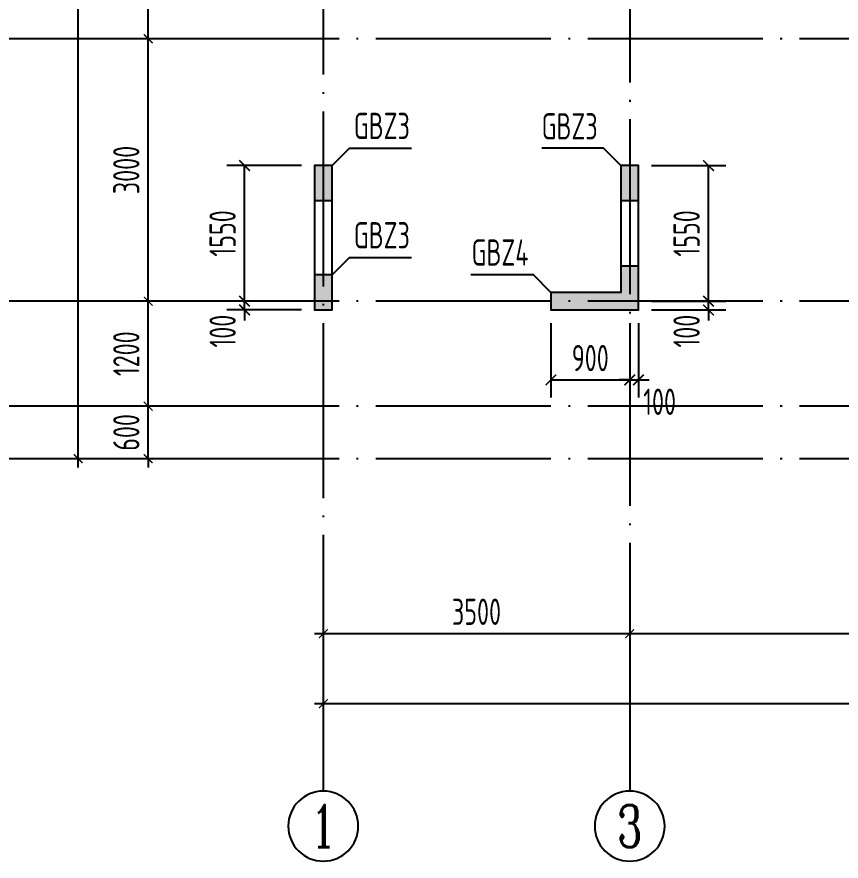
# Model space of a CAD drawing. Extents: x -655480 to 203344, y -294099 to 287156.
# Drawn here: x -307341 to -297926, y -11475 to -1825 of the extents above; entities that cross this region are included whole.
import ezdxf
from ezdxf.enums import TextEntityAlignment as Align

# ---------------------------------------------------------------- set-up
doc = ezdxf.new("R2010")
doc.units = 0
doc.header["$LTSCALE"] = 1000
doc.linetypes.add('DOTE', pattern=[2.42, 2, -0.2, 0.02, -0.2])
doc.layers.get('0').update_dxf_attribs({"linetype": 'CONTINUOUS'})
doc.layers.get('DEFPOINTS').update_dxf_attribs({"linetype": 'CONTINUOUS'})
for name, color, linetype in [('A-AXIS', 1, 'CONTINUOUS'), ('A-DOTE', 10, 'DOTE'), ('AXIS_NUM', 7, 'CONTINUOUS'), ('S-Q墙实线', 6, 'CONTINUOUS'), ('S-Q墙标注', 3, 'CONTINUOUS'), ('S-X详图填充', 252, 'CONTINUOUS'), ('S-X详图实线', 4, 'CONTINUOUS'), ('S-Y一般标注', 3, 'CONTINUOUS'), ('S-Z柱编号', 6, 'CONTINUOUS')]:
    doc.layers.add(name, color=color, linetype=linetype)
doc.styles.add('TSSD_Axis', font='complex.shx', dxfattribs={"width": 0.7, "bigfont": 'hztxt.shx'})
doc.styles.add('TSSD_DIMENSION', font='Tssdeng.shx', dxfattribs={"width": 0.7, "bigfont": 'tssdchn.shx'})
doc.styles.add('TSSD_REIN', font='tssdeng.shx', dxfattribs={"width": 0.7, "height": 300, "bigfont": 'tssdchn.shx'})
doc.styles.add('结构文字', font='zstxt.shx', dxfattribs={"width": 0.7, "bigfont": 'zshz.shx'})
doc.dimstyles.new('STRUCK', dxfattribs={"dimtxt": 400, "dimasz": 121, "dimexe": 200, "dimexo": 150, "dimgap": 115, "dimtad": 1, "dimdec": 0, "dimdsep": 46, "dimtxsty": '结构文字', "dimblk": 'ARCHTICK', "dimcen": 400, "dimclrd": 3, "dimclre": 3, "dimclrt": 7, "dimadec": 0, "dimazin": 0, "dimtfac": 1, "dimtdec": 0, "dimtix": 1, "dimtmove": 2, "dimatfit": 3, "dimldrblk": '_DIMX', "dimfxl": 1, "dimtolj": 1, "dimtzin": 0, "dimarcsym": 0})
doc.dimstyles.new('TSSD_100_100', dxfattribs={"dimtxt": 300, "dimasz": 100, "dimexe": 100, "dimexo": 250, "dimgap": 100, "dimtad": 1, "dimdec": 0, "dimzin": 0, "dimdsep": 46, "dimtxsty": 'TSSD_DIMENSION', "dimblk": 'ARCHTICK', "dimcen": 0, "dimdle": 100, "dimclrt": 7, "dimadec": 0, "dimazin": 0, "dimtfac": 1, "dimtdec": 0, "dimtix": 1, "dimtmove": 2, "dimatfit": 3, "dimldrblk": 'ARCHTICK', "dimfxl": 1, "dimtolj": 1, "dimtzin": 0, "dimarcsym": 0})

# ---------------------------------------------------------------- blocks, each defined once
blk = doc.blocks.new('_ArchTick')
at = {"color": 0, "linetype": 'ByBlock', "const_width": 0.15}
blk.add_lwpolyline([(-0.5, -0.5), (0.5, 0.5)], dxfattribs=at)
blk = doc.blocks.new('*D173')
at = {"layer": 'DEFPOINTS', "color": 0, "transparency": 16777216}
for p in [(2600, 5200), (3600, 5200), (3600, 4600)]:
    blk.add_point(p, dxfattribs=at)
at = {"layer": 'S-Y一般标注', "color": 0, "lineweight": -2, "transparency": 16777216}
for p, q in [((2600, 5200), (2600, 5300)), ((3350, 5200), (2500, 5200)), ((2600, 4600), (2600, 5200)), ((3350, 4600), (2500, 4600)), ((2600, 4600), (2600, 4500))]:
    blk.add_line(p, q, dxfattribs=at)
at = {"layer": 'S-Y一般标注', "color": 0, "lineweight": -2, "transparency": 16777216, "xscale": 100, "yscale": 100, "zscale": 100}
for p, rotation in [((2600, 5200), 270), ((2600, 4600), 90)]:
    blk.add_blockref('_ArchTick', p, dxfattribs=dict(at, rotation=rotation))
at = {"layer": 'S-Y一般标注', "color": 7, "transparency": 16777216, "insert": (2350, 4900), "char_height": 300, "attachment_point": 5, "rotation": 90, "style": 'TSSD_DIMENSION'}
blk.add_mtext('\\A1;600', dxfattribs=at)
blk = doc.blocks.new('*D174')
at = {"layer": 'DEFPOINTS', "color": 0, "transparency": 16777216}
for p in [(2600, 10900), (3600, 10900), (3600, 9400)]:
    blk.add_point(p, dxfattribs=at)
at = {"layer": 'S-Y一般标注', "color": 0, "lineweight": -2, "transparency": 16777216}
for p, q in [((2600, 9300), (2600, 11000)), ((3350, 10900), (2500, 10900)), ((3350, 9400), (2500, 9400))]:
    blk.add_line(p, q, dxfattribs=at)
at = {"layer": 'S-Y一般标注', "color": 0, "lineweight": -2, "transparency": 16777216, "xscale": 100, "yscale": 100, "zscale": 100}
for p, rotation in [((2600, 10900), 90), ((2600, 9400), 270)]:
    blk.add_blockref('_ArchTick', p, dxfattribs=dict(at, rotation=rotation))
at = {"layer": 'S-Y一般标注', "color": 7, "transparency": 16777216, "insert": (2350, 10150), "char_height": 300, "attachment_point": 5, "rotation": 90, "style": 'TSSD_DIMENSION'}
blk.add_mtext('\\A1;1500', dxfattribs=at)
blk = doc.blocks.new('*D179')
at = {"layer": 'DEFPOINTS', "color": 0, "transparency": 16777216}
for p in [(1800, 17150), (3600, 17150), (3600, 4600)]:
    blk.add_point(p, dxfattribs=at)
at = {"layer": 'S-Y一般标注', "color": 0, "lineweight": -2, "transparency": 16777216}
for p, q in [((1800, 4500), (1800, 17250)), ((3350, 17150), (1700, 17150)), ((3350, 4600), (1700, 4600))]:
    blk.add_line(p, q, dxfattribs=at)
at = {"layer": 'S-Y一般标注', "color": 0, "lineweight": -2, "transparency": 16777216, "xscale": 100, "yscale": 100, "zscale": 100}
for p, rotation in [((1800, 17150), 90), ((1800, 4600), 270)]:
    blk.add_blockref('_ArchTick', p, dxfattribs=dict(at, rotation=rotation))
at = {"layer": 'S-Y一般标注', "color": 7, "transparency": 16777216, "insert": (1550, 10875), "char_height": 300, "attachment_point": 5, "rotation": 90, "style": 'TSSD_DIMENSION'}
blk.add_mtext('\\A1;12550', dxfattribs=at)
blk = doc.blocks.new('*D181')
at = {"layer": 'DEFPOINTS', "color": 0, "transparency": 16777216}
for p in [(2600, 6400), (3600, 6400), (3600, 5200)]:
    blk.add_point(p, dxfattribs=at)
at = {"layer": 'S-Y一般标注', "color": 0, "lineweight": -2, "transparency": 16777216}
for p, q in [((2600, 5100), (2600, 6500)), ((3350, 6400), (2500, 6400)), ((3350, 5200), (2500, 5200))]:
    blk.add_line(p, q, dxfattribs=at)
at = {"layer": 'S-Y一般标注', "color": 0, "lineweight": -2, "transparency": 16777216, "xscale": 100, "yscale": 100, "zscale": 100}
for p, rotation in [((2600, 6400), 90), ((2600, 5200), 270)]:
    blk.add_blockref('_ArchTick', p, dxfattribs=dict(at, rotation=rotation))
at = {"layer": 'S-Y一般标注', "color": 7, "transparency": 16777216, "insert": (2350, 5800), "char_height": 300, "attachment_point": 5, "rotation": 90, "style": 'TSSD_DIMENSION'}
blk.add_mtext('\\A1;1200', dxfattribs=at)
blk = doc.blocks.new('*D182')
at = {"layer": 'DEFPOINTS', "color": 0, "transparency": 16777216}
for p in [(2600, 9400), (3600, 9400), (3600, 6400)]:
    blk.add_point(p, dxfattribs=at)
at = {"layer": 'S-Y一般标注', "color": 0, "lineweight": -2, "transparency": 16777216}
for p, q in [((2600, 6300), (2600, 9500)), ((3350, 9400), (2500, 9400)), ((3350, 6400), (2500, 6400))]:
    blk.add_line(p, q, dxfattribs=at)
at = {"layer": 'S-Y一般标注', "color": 0, "lineweight": -2, "transparency": 16777216, "xscale": 100, "yscale": 100, "zscale": 100}
for p, rotation in [((2600, 9400), 90), ((2600, 6400), 270)]:
    blk.add_blockref('_ArchTick', p, dxfattribs=dict(at, rotation=rotation))
at = {"layer": 'S-Y一般标注', "color": 7, "transparency": 16777216, "insert": (2350, 7900), "char_height": 300, "attachment_point": 5, "rotation": 90, "style": 'TSSD_DIMENSION'}
blk.add_mtext('\\A1;3000', dxfattribs=at)
blk = doc.blocks.new('ts_axno')
at = {"color": 0, "linetype": 'ByBlock', "lineweight": -2}
blk.add_circle((0, 0), 0.5, dxfattribs=at)
at = {"color": 0, "linetype": 'ByBlock', "lineweight": -2, "style": 'TSSD_Axis', "width": 0.7}
blk.add_attdef('A', text='', height=0.6, dxfattribs=at).set_placement((0, 0), align=Align.MIDDLE_CENTER)
blk = doc.blocks.new('*D187')
at = {"layer": 'DEFPOINTS', "color": 0, "transparency": 16777216}
for p in [(8100, 3600), (13900, 3600), (13900, 2600)]:
    blk.add_point(p, dxfattribs=at)
at = {"layer": 'S-Y一般标注', "color": 0, "lineweight": -2, "transparency": 16777216}
for p, q in [((8100, 3350), (8100, 2500)), ((13900, 3350), (13900, 2500)), ((8000, 2600), (14000, 2600))]:
    blk.add_line(p, q, dxfattribs=at)
at = {"layer": 'S-Y一般标注', "color": 0, "lineweight": -2, "transparency": 16777216, "xscale": 100, "yscale": 100, "zscale": 100, "rotation": 180}
blk.add_blockref('_ArchTick', (8100, 2600), dxfattribs=at)
at = {"layer": 'S-Y一般标注', "color": 0, "lineweight": -2, "transparency": 16777216, "xscale": 100, "yscale": 100, "zscale": 100}
blk.add_blockref('_ArchTick', (13900, 2600), dxfattribs=at)
at = {"layer": 'S-Y一般标注', "color": 7, "transparency": 16777216, "insert": (11000, 2850), "char_height": 300, "attachment_point": 5, "style": 'TSSD_DIMENSION'}
blk.add_mtext('\\A1;5800', dxfattribs=at)
blk = doc.blocks.new('*D195')
at = {"layer": 'DEFPOINTS', "color": 0, "transparency": 16777216}
for p in [(4600, 3600), (54600, 3600), (54600, 1800)]:
    blk.add_point(p, dxfattribs=at)
at = {"layer": 'S-Y一般标注', "color": 0, "lineweight": -2, "transparency": 16777216}
for p, q in [((4600, 3350), (4600, 1700)), ((54600, 3350), (54600, 1700)), ((4500, 1800), (54700, 1800))]:
    blk.add_line(p, q, dxfattribs=at)
at = {"layer": 'S-Y一般标注', "color": 0, "lineweight": -2, "transparency": 16777216, "xscale": 100, "yscale": 100, "zscale": 100, "rotation": 180}
blk.add_blockref('_ArchTick', (4600, 1800), dxfattribs=at)
at = {"layer": 'S-Y一般标注', "color": 0, "lineweight": -2, "transparency": 16777216, "xscale": 100, "yscale": 100, "zscale": 100}
blk.add_blockref('_ArchTick', (54600, 1800), dxfattribs=at)
at = {"layer": 'S-Y一般标注', "color": 7, "transparency": 16777216, "insert": (29600, 2050), "char_height": 300, "attachment_point": 5, "style": 'TSSD_DIMENSION'}
blk.add_mtext('\\A1;50000', dxfattribs=at)
blk = doc.blocks.new('*D197')
at = {"layer": 'DEFPOINTS', "color": 0, "transparency": 16777216}
for p in [(4600, 3600), (8100, 3600), (8100, 2600)]:
    blk.add_point(p, dxfattribs=at)
at = {"layer": 'S-Y一般标注', "color": 0, "lineweight": -2, "transparency": 16777216}
for p, q in [((4600, 3350), (4600, 2500)), ((8100, 3350), (8100, 2500)), ((4500, 2600), (8200, 2600))]:
    blk.add_line(p, q, dxfattribs=at)
at = {"layer": 'S-Y一般标注', "color": 0, "lineweight": -2, "transparency": 16777216, "xscale": 100, "yscale": 100, "zscale": 100, "rotation": 180}
blk.add_blockref('_ArchTick', (4600, 2600), dxfattribs=at)
at = {"layer": 'S-Y一般标注', "color": 0, "lineweight": -2, "transparency": 16777216, "xscale": 100, "yscale": 100, "zscale": 100}
blk.add_blockref('_ArchTick', (8100, 2600), dxfattribs=at)
at = {"layer": 'S-Y一般标注', "color": 7, "transparency": 16777216, "insert": (6350, 2850), "char_height": 300, "attachment_point": 5, "style": 'TSSD_DIMENSION'}
blk.add_mtext('\\A1;3500', dxfattribs=at)
blk = doc.blocks.new('*D2051')
at = {"layer": 'DEFPOINTS', "color": 0, "transparency": 16777216}
for p in [(-304740.6, -5074.7), (-303940.6, -5074.7), (-303940.6, -5174.7)]:
    blk.add_point(p, dxfattribs=at)
at = {"layer": 'S-Q墙标注', "color": 3, "lineweight": -2, "transparency": 16777216}
for p, q in [((-304740.6, -5074.7), (-304740.6, -4953.7)), ((-304090.6, -5074.7), (-304940.6, -5074.7)), ((-304740.6, -5174.7), (-304740.6, -5074.7)), ((-304090.6, -5174.7), (-304940.6, -5174.7)), ((-304740.6, -5174.7), (-304740.6, -5295.7))]:
    blk.add_line(p, q, dxfattribs=at)
at = {"layer": 'S-Q墙标注', "color": 3, "lineweight": -2, "transparency": 16777216, "xscale": 121, "yscale": 121, "zscale": 121}
for p, rotation in [((-304740.6, -5074.7), 270), ((-304740.6, -5174.7), 90)]:
    blk.add_blockref('_ArchTick', p, dxfattribs=dict(at, rotation=rotation))
at = {"layer": 'S-Q墙标注', "color": 7, "transparency": 16777216, "insert": (-304990.6, -5416.7), "char_height": 300, "attachment_point": 5, "rotation": 90, "style": 'TSSD_REIN'}
blk.add_mtext('\\A1;100', dxfattribs=at)
blk = doc.blocks.new('_DIMX')
blk.add_line((-150, 0), (150, 0))
at = {"const_width": 50}
blk.add_lwpolyline([(-70, -70), (70, 70)], dxfattribs=at)
blk = doc.blocks.new('*D2052')
at = {"layer": 'DEFPOINTS', "color": 0, "transparency": 16777216}
for p in [(-304740.6, -3524.8), (-303940.6, -3524.8), (-303940.6, -5074.7)]:
    blk.add_point(p, dxfattribs=at)
at = {"layer": 'S-Q墙标注', "color": 3, "lineweight": -2, "transparency": 16777216}
for p, q in [((-304090.6, -3524.8), (-304940.6, -3524.8)), ((-304740.6, -5074.7), (-304740.6, -3524.8)), ((-304090.6, -5074.7), (-304940.6, -5074.7))]:
    blk.add_line(p, q, dxfattribs=at)
at = {"layer": 'S-Q墙标注', "color": 3, "lineweight": -2, "transparency": 16777216, "xscale": 121, "yscale": 121, "zscale": 121}
for p, rotation in [((-304740.6, -3524.8), 90), ((-304740.6, -5074.7), 270)]:
    blk.add_blockref('_ArchTick', p, dxfattribs=dict(at, rotation=rotation))
at = {"layer": 'S-Q墙标注', "color": 7, "transparency": 16777216, "insert": (-304990.6, -4299.8), "char_height": 300, "attachment_point": 5, "rotation": 90, "style": 'TSSD_REIN'}
blk.add_mtext('\\A1;1550', dxfattribs=at)
blk = doc.blocks.new('*D2055')
at = {"layer": 'DEFPOINTS', "color": 0, "transparency": 16777216}
for p in [(-300240.6, -5074.7), (-299440.6, -5074.7), (-300240.6, -5174.7)]:
    blk.add_point(p, dxfattribs=at)
at = {"layer": 'S-Q墙标注', "color": 3, "lineweight": -2, "transparency": 16777216}
for p, q in [((-299440.6, -5074.7), (-299440.6, -4953.7)), ((-300090.6, -5074.7), (-299240.6, -5074.7)), ((-299440.6, -5174.7), (-299440.6, -5074.7)), ((-300090.6, -5174.7), (-299240.6, -5174.7)), ((-299440.6, -5174.7), (-299440.6, -5295.7))]:
    blk.add_line(p, q, dxfattribs=at)
at = {"layer": 'S-Q墙标注', "color": 3, "lineweight": -2, "transparency": 16777216, "xscale": 121, "yscale": 121, "zscale": 121}
for p, rotation in [((-299440.6, -5074.7), 270), ((-299440.6, -5174.7), 90)]:
    blk.add_blockref('_ArchTick', p, dxfattribs=dict(at, rotation=rotation))
at = {"layer": 'S-Q墙标注', "color": 7, "transparency": 16777216, "insert": (-299690.6, -5416.7), "char_height": 300, "attachment_point": 5, "rotation": 90, "style": 'TSSD_REIN'}
blk.add_mtext('\\A1;100', dxfattribs=at)
blk = doc.blocks.new('*D2056')
at = {"layer": 'DEFPOINTS', "color": 0, "transparency": 16777216}
for p in [(-300240.6, -3524.7), (-299440.6, -3524.7), (-300240.6, -5074.7)]:
    blk.add_point(p, dxfattribs=at)
at = {"layer": 'S-Q墙标注', "color": 3, "lineweight": -2, "transparency": 16777216}
for p, q in [((-300090.6, -3524.7), (-299240.6, -3524.7)), ((-299440.6, -5074.7), (-299440.6, -3524.7)), ((-300090.6, -5074.7), (-299240.6, -5074.7))]:
    blk.add_line(p, q, dxfattribs=at)
at = {"layer": 'S-Q墙标注', "color": 3, "lineweight": -2, "transparency": 16777216, "xscale": 121, "yscale": 121, "zscale": 121}
for p, rotation in [((-299440.6, -3524.7), 90), ((-299440.6, -5074.7), 270)]:
    blk.add_blockref('_ArchTick', p, dxfattribs=dict(at, rotation=rotation))
at = {"layer": 'S-Q墙标注', "color": 7, "transparency": 16777216, "insert": (-299690.6, -4299.7), "char_height": 300, "attachment_point": 5, "rotation": 90, "style": 'TSSD_REIN'}
blk.add_mtext('\\A1;1550', dxfattribs=at)
blk = doc.blocks.new('*D2057')
at = {"layer": 'DEFPOINTS', "color": 0, "transparency": 16777216}
for p in [(-301240.6, -5174.7), (-300340.6, -5174.7), (-300340.6, -5974.7)]:
    blk.add_point(p, dxfattribs=at)
at = {"layer": 'S-Q墙标注', "color": 3, "lineweight": -2, "transparency": 16777216}
for p, q in [((-301240.6, -5324.7), (-301240.6, -6174.7)), ((-300340.6, -5324.7), (-300340.6, -6174.7)), ((-301240.6, -5974.7), (-300340.6, -5974.7))]:
    blk.add_line(p, q, dxfattribs=at)
at = {"layer": 'S-Q墙标注', "color": 3, "lineweight": -2, "transparency": 16777216, "xscale": 121, "yscale": 121, "zscale": 121, "rotation": 180}
blk.add_blockref('_ArchTick', (-301240.6, -5974.7), dxfattribs=at)
at = {"layer": 'S-Q墙标注', "color": 3, "lineweight": -2, "transparency": 16777216, "xscale": 121, "yscale": 121, "zscale": 121}
blk.add_blockref('_ArchTick', (-300340.6, -5974.7), dxfattribs=at)
at = {"layer": 'S-Q墙标注', "color": 7, "transparency": 16777216, "insert": (-300790.6, -5724.7), "char_height": 300, "attachment_point": 5, "style": 'TSSD_REIN'}
blk.add_mtext('\\A1;900', dxfattribs=at)
blk = doc.blocks.new('*D2058')
at = {"layer": 'DEFPOINTS', "color": 0, "transparency": 16777216}
for p in [(-300340.6, -5174.7), (-300240.6, -5174.7), (-300240.6, -5974.7)]:
    blk.add_point(p, dxfattribs=at)
at = {"layer": 'S-Q墙标注', "color": 3, "lineweight": -2, "transparency": 16777216}
for p, q in [((-300340.6, -5324.7), (-300340.6, -6174.7)), ((-300240.6, -5324.7), (-300240.6, -6174.7)), ((-300340.6, -5974.7), (-300461.6, -5974.7)), ((-300340.6, -5974.7), (-300240.6, -5974.7)), ((-300240.6, -5974.7), (-300119.6, -5974.7))]:
    blk.add_line(p, q, dxfattribs=at)
at = {"layer": 'S-Q墙标注', "color": 3, "lineweight": -2, "transparency": 16777216, "xscale": 121, "yscale": 121, "zscale": 121}
blk.add_blockref('_ArchTick', (-300340.6, -5974.7), dxfattribs=at)
at = {"layer": 'S-Q墙标注', "color": 3, "lineweight": -2, "transparency": 16777216, "xscale": 121, "yscale": 121, "zscale": 121, "rotation": 180}
blk.add_blockref('_ArchTick', (-300240.6, -5974.7), dxfattribs=at)
at = {"layer": 'S-Q墙标注', "color": 7, "transparency": 16777216, "insert": (-299998.7, -6224.7), "char_height": 300, "attachment_point": 5, "style": 'TSSD_REIN'}
blk.add_mtext('\\A1;100', dxfattribs=at)
blk = doc.blocks.new('20210726.16395156')
at = {"layer": 'A-AXIS'}
for p, q in [((3600, 9400), (800, 9400)), ((3600, 6400), (800, 6400)), ((3600, 5200), (800, 5200)), ((3600, 4600), (800, 4600)), ((4600, 3600), (4600, 800)), ((8100, 3600), (8100, 800))]:
    blk.add_line(p, q, dxfattribs=at)
at = {"layer": 'A-DOTE'}
for p, q in [((4600, 18249.9), (4600, 3600)), ((8100, 10900), (8100, 3600)), ((55600, 9400), (3600, 9400)), ((55600, 6400), (3600, 6400)), ((55600, 5200), (3600, 5200)), ((55600, 4600), (3600, 4600))]:
    blk.add_line(p, q, dxfattribs=at)
at = {"layer": 'A-AXIS'}
ref = blk.add_blockref('ts_axno', (4600, 400), dxfattribs=dict(at, xscale=-800, yscale=800, zscale=800, rotation=180))
ref.add_attrib('1', '1', dxfattribs={"layer": 'AXIS_NUM', "height": 480, "style": 'TSSD_Axis', "width": 0.7}).set_placement((4600, 400), align=Align.MIDDLE_CENTER)
ref = blk.add_blockref('ts_axno', (8100, 400), dxfattribs=dict(at, xscale=-800, yscale=800, zscale=800, rotation=180))
ref.add_attrib('2', '3', dxfattribs={"layer": 'AXIS_NUM', "height": 480, "style": 'TSSD_Axis', "width": 0.7}).set_placement((8100, 400), align=Align.MIDDLE_CENTER)
at = {"layer": 'S-Y一般标注'}
for base, p1, p2, picture, middle in [((1800, 17150), (3600, 4600), (3600, 17150), '*D179', (1550, 10875)), ((2600, 10900), (3600, 9400), (3600, 10900), '*D174', (2350, 10150)), ((2600, 9400), (3600, 6400), (3600, 9400), '*D182', (2350, 7900)), ((2600, 6400), (3600, 5200), (3600, 6400), '*D181', (2350, 5800)), ((2600, 5200), (3600, 4600), (3600, 5200), '*D173', (2350, 4900))]:
    dim = blk.add_linear_dim(base=base, p1=p1, p2=p2, angle=90, dimstyle='TSSD_100_100', dxfattribs=at)
    dim.commit()
    dim.dimension.update_dxf_attribs({"geometry": picture, "text_midpoint": middle})
for base, p1, p2, picture, middle in [((54600, 1800), (4600, 3600), (54600, 3600), '*D195', (29600, 2050)), ((8100, 2600), (4600, 3600), (8100, 3600), '*D197', (6350, 2850)), ((13900, 2600), (8100, 3600), (13900, 3600), '*D187', (11000, 2850))]:
    dim = blk.add_linear_dim(base=base, p1=p1, p2=p2, dimstyle='TSSD_100_100', dxfattribs=at)
    dim.commit()
    dim.dimension.update_dxf_attribs({"geometry": picture, "text_midpoint": middle})

msp = doc.modelspace()

# ---------------------------------------------------------------- hatches: boundary and pattern name
at = {"layer": 'S-X详图填充'}
h = msp.add_hatch(color=256, dxfattribs=at)
h.dxf.hatch_style = 1
h.paths.add_polyline_path([(-303940.62, -3923.03), (-303740.62, -3923.03), (-303740.62, -3523.03), (-303940.62, -3523.03)])
h = msp.add_hatch(color=256, dxfattribs=at)
h.dxf.hatch_style = 1
h.paths.add_polyline_path([(-300440.62, -3924.74), (-300240.62, -3924.74), (-300240.62, -3524.74), (-300440.62, -3524.74)])
h = msp.add_hatch(color=256, dxfattribs=at)
h.dxf.hatch_style = 1
h.paths.add_polyline_path([(-300240.62, -4674.74), (-300440.62, -4674.74), (-300440.62, -4974.74), (-301240.62, -4974.74), (-301240.62, -5174.74), (-300240.62, -5174.74)])
h = msp.add_hatch(color=256, dxfattribs=at)
h.dxf.hatch_style = 1
h.paths.add_polyline_path([(-303740.62, -4774.74), (-303940.62, -4774.74), (-303940.62, -5174.74), (-303740.62, -5174.74)])

# ---------------------------------------------------------------- linework, layer by layer
at = {"layer": 'S-Q墙实线'}
msp.add_lwpolyline([(-303740.62, -5174.74), (-303740.62, -3523.03), (-303940.62, -3523.03), (-303940.62, -5174.74)], close=True, dxfattribs=at)
msp.add_lwpolyline([(-301140.64, -4974.74), (-301240.62, -4974.74), (-301240.62, -5174.74), (-301140.64, -5174.74), (-300240.62, -5174.74), (-300240.62, -3524.74), (-300440.62, -3524.74), (-300440.62, -4974.74), (-301140.64, -4974.74)], dxfattribs=at)
at = {"layer": 'S-X详图实线'}
for points in [[(-303940.62, -3923.03), (-303740.62, -3923.03), (-303740.62, -3523.03), (-303940.62, -3523.03), (-303940.62, -3923.03)], [(-300440.62, -3924.74), (-300240.62, -3924.74), (-300240.62, -3524.74), (-300440.62, -3524.74), (-300440.62, -3924.74)], [(-300240.62, -4674.74), (-300440.62, -4674.74), (-300440.62, -4974.74), (-301240.62, -4974.74), (-301240.62, -5174.74), (-300240.62, -5174.74), (-300240.62, -4674.74)], [(-303740.62, -4774.74), (-303940.62, -4774.74), (-303940.62, -5174.74), (-303740.62, -5174.74), (-303740.62, -4774.74)]]:
    msp.add_lwpolyline(points, close=True, dxfattribs=at)
at = {"layer": 'S-Z柱编号', "color": 7}
for points in [[(-303740.62, -3524.78), (-303540.62, -3324.78), (-302833.24, -3324.78)], [(-300440.62, -3524.74), (-300640.62, -3324.74), (-301344.5, -3324.74)], [(-303740.62, -4774.74), (-303540.62, -4574.74), (-302833.24, -4574.74)], [(-301240.62, -4974.74), (-301440.62, -4774.74), (-302155.84, -4774.74)]]:
    msp.add_lwpolyline(points, dxfattribs=at)

# ---------------------------------------------------------------- block references
at = {"layer": 'A-DOTE'}
msp.add_blockref('20210726.16395156', (-308440.63, -11474.79), dxfattribs=at)

# ---------------------------------------------------------------- texts
at = {"layer": 'S-Z柱编号', "color": 7, "style": 'TSSD_REIN', "width": 0.7}
for s, p in [('GBZ3', (-303491.65, -3311.04)), ('GBZ3', (-301346.39, -3315.46)), ('GBZ3', (-303491.65, -4561)), ('GBZ4', (-302146.39, -4757.9))]:
    msp.add_text(s, height=300, dxfattribs=at).set_placement(p, align=Align.BOTTOM_LEFT)

# ---------------------------------------------------------------- dimensions: what is measured, and where the dimension line sits
at = {"layer": 'S-Q墙标注'}
for base, p1, p2, picture, middle in [((-304740.62, -3524.78), (-303940.62, -5074.74), (-303940.62, -3524.78), '*D2052', (-304990.62, -4299.76)), ((-299440.62, -3524.74), (-300240.62, -5074.74), (-300240.62, -3524.74), '*D2056', (-299690.62, -4299.74))]:
    dim = msp.add_linear_dim(base=base, p1=p1, p2=p2, angle=90, dimstyle='STRUCK', override={"dimtxt": 300, "dimgap": 100, "dimtxsty": 'TSSD_REIN'}, dxfattribs=at)
    dim.commit()
    dim.dimension.update_dxf_attribs({"geometry": picture, "text_midpoint": middle})
for base, p1, p2, picture, middle in [((-304740.62, -5074.74), (-303940.62, -5174.74), (-303940.62, -5074.74), '*D2051', (-304990.62, -5416.66)), ((-299440.62, -5074.74), (-300240.62, -5174.74), (-300240.62, -5074.74), '*D2055', (-299690.62, -5416.66))]:
    dim = msp.add_linear_dim(base=base, p1=p1, p2=p2, angle=90, dimstyle='STRUCK', override={"dimtxt": 300, "dimgap": 100, "dimtxsty": 'TSSD_REIN'}, dxfattribs=at)
    dim.commit()
    dim.dimension.update_dxf_attribs({"geometry": picture, "text_midpoint": middle, "dimtype": 160})
dim = msp.add_linear_dim(base=(-300340.63, -5974.74), p1=(-301240.62, -5174.74), p2=(-300340.63, -5174.74), dimstyle='STRUCK', override={"dimtxt": 300, "dimgap": 100, "dimtxsty": 'TSSD_REIN'}, dxfattribs=at)
dim.commit()
dim.dimension.update_dxf_attribs({"geometry": '*D2057', "text_midpoint": (-300790.63, -5724.74)})
dim = msp.add_linear_dim(base=(-300240.62, -5974.74), p1=(-300340.63, -5174.74), p2=(-300240.62, -5174.74), dimstyle='STRUCK', override={"dimtxt": 300, "dimgap": 100, "dimtxsty": 'TSSD_REIN'}, dxfattribs=at)
dim.commit()
dim.dimension.update_dxf_attribs({"geometry": '*D2058', "text_midpoint": (-299998.7, -6224.74), "dimtype": 160})

doc.saveas('drawing.dxf')
